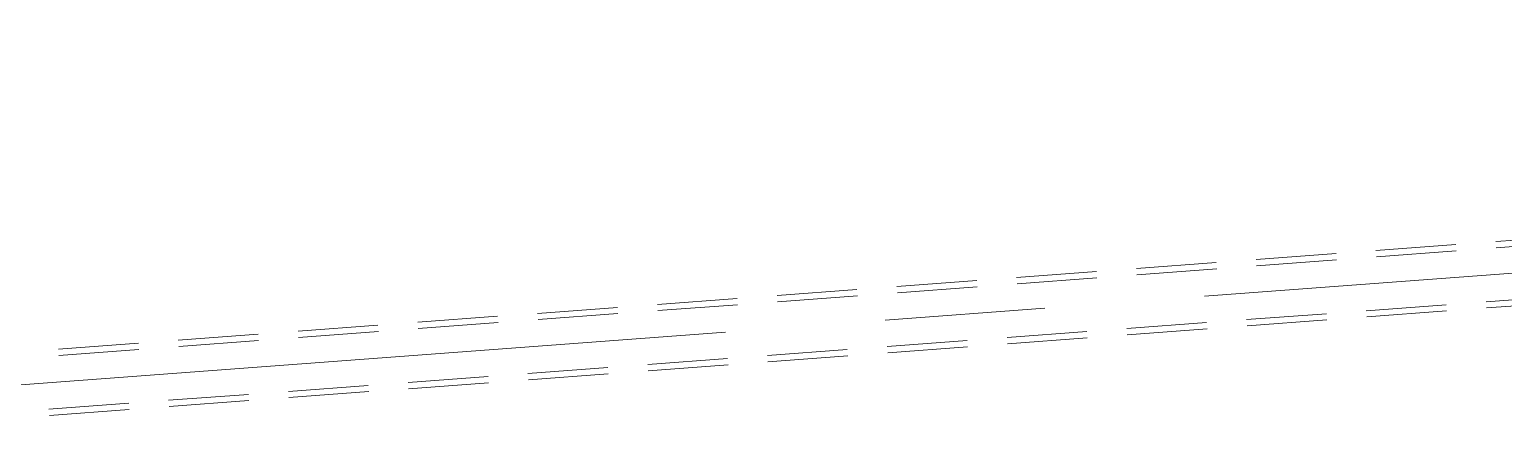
# Model space of a CAD drawing. Header units: metres. Extents: x 1753726 to 1755216, y 5920592 to 5921703.
# Drawn here: x 1753863.2 to 1753921.6, y 5920853.7 to 5920869.4 of the extents above; entities that cross this region are included whole.
import ezdxf

# ---------------------------------------------------------------- set-up
doc = ezdxf.new("R2010")
doc.units = ezdxf.units.M
doc.linetypes.add('CENTER', pattern=[50.8, 31.75, -6.35, 6.35, -6.35])
doc.linetypes.add('HIDDEN2', pattern=[4.7625, 3.175, -1.5875])
doc.layers.add('P-PIPE-____-CNTR', color=1, linetype='CENTER', lineweight=9)
doc.layers.add('P-PIPE-____-OTLN', color=6, linetype='HIDDEN2', lineweight=18)

# ---------------------------------------------------------------- blocks, each defined once
blk = doc.blocks.new('308492-ARUP-TUTB-MOD-0001_rvt-1-X-ARUP-GL-HERNE_BAY_ALIGNMENT')
at = {"layer": 'P-PIPE-____-CNTR'}
blk.add_line((1753859.134, 5920855.045), (1754033.828, 5920868.13), dxfattribs=at)
blk.add_line((1753859.134, 5920855.045), (1754033.828, 5920868.13), dxfattribs=at)
at = {"layer": 'P-PIPE-____-OTLN'}
for p, q in [((1754033.731, 5920869.426), (1753859.037, 5920856.341)), ((1754033.75, 5920869.177), (1753859.056, 5920856.092)), ((1753859.212, 5920853.998), (1754033.907, 5920867.082)), ((1753859.231, 5920853.749), (1754033.925, 5920866.833))]:
    blk.add_line(p, q, dxfattribs=at)

msp = doc.modelspace()

# ---------------------------------------------------------------- block references
msp.add_blockref('308492-ARUP-TUTB-MOD-0001_rvt-1-X-ARUP-GL-HERNE_BAY_ALIGNMENT', (0, 0))

doc.saveas('drawing.dxf')
